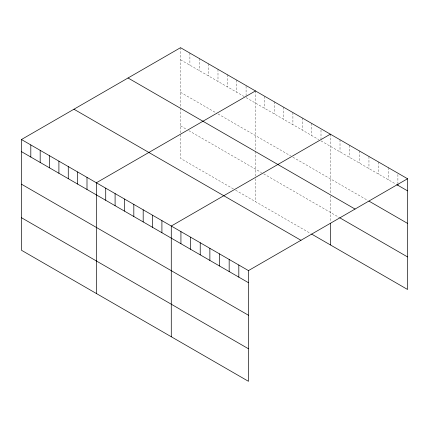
<?xml version="1.0" encoding="UTF-8"?>
<svg xmlns="http://www.w3.org/2000/svg" width="429" height="429" viewBox="0 0 429 429"><rect width="100%" height="100%" fill="white"/><g stroke="black" fill="none" stroke-linecap="round" stroke-linejoin="round"><path stroke-width="0.32" stroke-dasharray="2.15 1.61" d="M180.534 59.787L244.433 96.681M246.085 97.635L318.795 139.613M320.999 140.884L395.629 183.971M180.534 92.332L216.892 113.32M217.991 113.958L290.706 155.936M292.905 157.207L367.825 200.461M180.534 125.863L186.594 129.36M188.798 130.631L261.508 172.614M263.712 173.884L340.015 217.937M233.414 188.937L180.534 158.403L180.534 134.159M235.618 190.208L310.532 233.462M397.903 174.453L397.903 183.371M388.256 167.61L388.256 179.713M378.603 162.039L378.603 174.142M368.956 156.467L368.956 168.576M359.309 150.895L359.309 163.004M349.662 145.329L349.662 157.432M340.015 139.757L340.015 151.861M330.362 134.186L330.362 193.297M330.362 195.93L330.362 221.938M320.999 130.057L320.999 138.975M311.636 123.375L311.636 135.478M302.273 117.964L302.273 130.073M292.905 112.559L292.905 124.667M283.542 107.153L283.542 119.262M274.179 101.748L274.179 113.851M264.816 96.343L264.816 108.446M255.448 90.932L255.448 150.702M255.448 151.362L255.448 176.131M255.448 178.684L255.448 201.657M246.085 86.165L246.085 95.721M236.722 80.121L236.722 92.23M227.354 74.716L227.354 86.819M217.991 69.31L217.991 81.413M208.628 63.9L208.628 76.008M199.265 58.494L199.265 70.603M189.897 53.089L189.897 65.197M180.534 47.683L180.534 107.454M180.534 108.108L180.534 133.521"/><path stroke-width="0.64" d="M21.45 139.527L248.466 270.597L248.466 381.317L21.45 250.252L21.45 139.527L180.534 47.683L407.55 178.748L407.55 289.473L311.636 234.095M255.448 90.932L96.364 182.781L96.364 293.506M330.362 134.186L171.278 226.035L171.278 336.754M248.466 270.597L407.55 178.748M396.766 184.631L407.55 190.857M368.956 201.115L407.55 223.396M128.035 77.992L355.051 209.057M340.015 217.937L407.55 256.928M73.949 109.218L300.965 240.288M21.45 151.635L248.466 282.7M21.45 184.18L248.466 315.245M21.45 217.707L248.466 348.772M397.903 184.009L397.903 185.285M330.362 223.214L330.362 244.911M238.819 265.025L238.819 277.129M229.166 259.454L229.166 271.562M219.519 253.882L219.519 265.991M209.872 248.316L209.872 260.419M200.225 242.744L200.225 254.847M190.578 237.173L190.578 249.281M180.931 231.601L180.931 243.71M161.915 220.624L161.915 232.733M152.552 215.219L152.552 227.327M143.189 209.813L143.189 221.922M133.821 204.408L133.821 216.511M124.458 199.002L124.458 211.106M115.095 193.592L115.095 205.7M105.727 188.186L105.727 200.295M87.001 177.375L87.001 189.479M77.638 171.97L77.638 184.073M68.27 166.559L68.27 178.668M58.907 161.154L58.907 173.262M49.544 155.748L49.544 167.857M40.181 150.343L40.181 162.446M30.813 144.938L30.813 157.041"/></g></svg>
